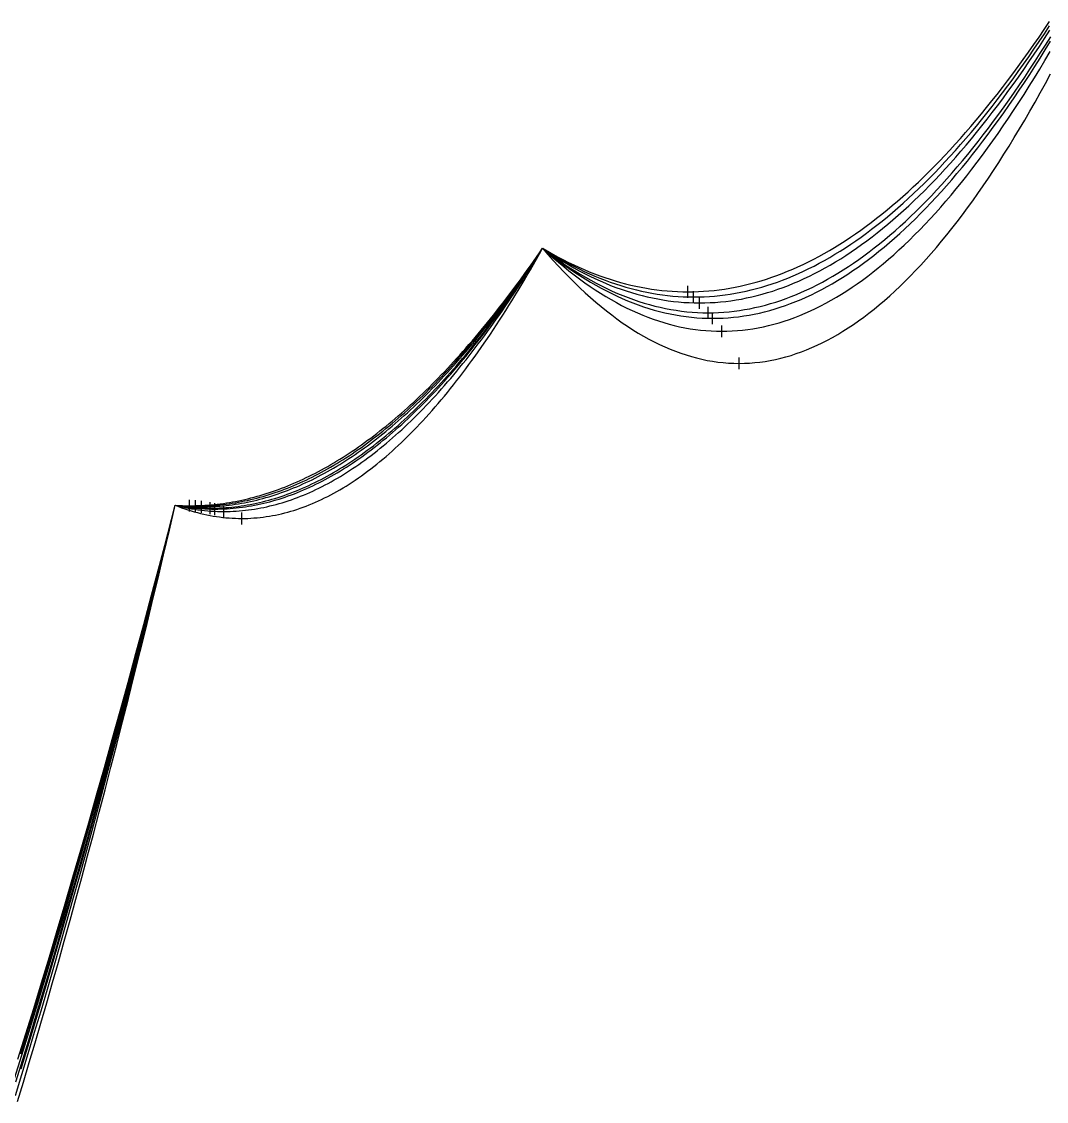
# Model space of a CAD drawing. Header units: metres. Extents: x -87 to 28195, y -4474 to 524.
# Drawn here: x 3435 to 4300, y -1023 to -112 of the extents above; entities that cross this region are included whole.
import ezdxf

# ---------------------------------------------------------------- set-up
doc = ezdxf.new("R2010")
doc.units = ezdxf.units.M
for name, color, linetype in [('CATENARIES_-10_bare', 7, 'Continuous'), ('CATENARIES_-10_ICE', 7, 'Continuous'), ('CATENARIES_-19_bare', 7, 'Continuous'), ('CATENARIES_-19_HEAVY_ICE', 7, 'Continuous'), ('CATENARIES_0', 7, 'Continuous'), ('CATENARIES_0_ICE', 7, 'Continuous'), ('CATENARIES_50_theoretical', 7, 'Continuous')]:
    doc.layers.add(name, color=color, linetype=linetype)

msp = doc.modelspace()

# ---------------------------------------------------------------- linework, layer by layer
at = {"layer": 'CATENARIES_-10_bare'}
for p, q in [((4002.34, -349.21), (4002.34, -339.21)), ((3581.97, -525.64), (3581.97, -515.64))]:
    msp.add_line(p, q, dxfattribs=at)
for points in [[(3874.91, -303.1, 0), (3879.3, -305.89, 0), (3883.7, -308.58, 0), (3888.09, -311.17, 0), (3892.49, -313.66, 0), (3896.88, -316.06, 0), (3901.28, -318.35, 0), (3905.67, -320.55, 0), (3910.06, -322.66, 0), (3914.46, -324.66, 0), (3918.85, -326.57, 0), (3923.25, -328.37, 0), (3927.64, -330.08, 0), (3932.04, -331.7, 0), (3936.43, -333.21, 0), (3940.82, -334.63, 0), (3945.22, -335.95, 0), (3949.61, -337.17, 0), (3954.01, -338.29, 0), (3958.4, -339.32, 0), (3962.8, -340.25, 0), (3967.19, -341.08, 0), (3971.58, -341.81, 0), (3975.98, -342.45, 0), (3980.37, -342.99, 0), (3984.77, -343.43, 0), (3989.16, -343.77, 0), (3993.56, -344.01, 0), (3997.95, -344.16, 0), (4002.34, -344.21, 0), (4006.76, -344.16, 0), (4011.18, -344.01, 0), (4015.6, -343.76, 0), (4020.01, -343.42, 0), (4024.43, -342.97, 0), (4028.85, -342.43, 0), (4033.27, -341.79, 0), (4037.68, -341.05, 0), (4042.1, -340.21, 0), (4046.52, -339.27, 0), (4050.94, -338.23, 0), (4055.35, -337.1, 0), (4059.77, -335.86, 0), (4064.19, -334.53, 0), (4068.61, -333.1, 0), (4073.02, -331.57, 0), (4077.44, -329.94, 0), (4081.86, -328.21, 0), (4086.27, -326.38, 0), (4090.69, -324.45, 0), (4095.11, -322.43, 0), (4099.53, -320.3, 0), (4103.94, -318.08, 0), (4108.36, -315.76, 0), (4112.78, -313.34, 0), (4117.2, -310.82, 0), (4121.61, -308.2, 0), (4126.03, -305.48, 0), (4130.45, -302.67, 0), (4134.87, -299.75, 0), (4139.28, -296.74, 0), (4143.7, -293.62, 0), (4148.12, -290.41, 0), (4152.54, -287.1, 0), (4156.95, -283.69, 0), (4161.37, -280.18, 0), (4165.79, -276.57, 0), (4170.21, -272.86, 0), (4174.62, -269.06, 0), (4179.04, -265.15, 0), (4183.46, -261.15, 0), (4187.87, -257.04, 0), (4192.29, -252.84, 0), (4196.71, -248.54, 0), (4201.13, -244.13, 0), (4205.54, -239.63, 0), (4209.96, -235.03, 0), (4214.38, -230.33, 0), (4218.8, -225.53, 0), (4223.21, -220.64, 0), (4227.63, -215.64, 0), (4232.05, -210.54, 0), (4236.47, -205.34, 0), (4240.88, -200.05, 0), (4245.3, -194.65, 0), (4249.72, -189.16, 0), (4254.14, -183.56, 0), (4258.55, -177.87, 0), (4262.97, -172.08, 0), (4267.39, -166.18, 0), (4271.81, -160.19, 0), (4276.22, -154.1, 0), (4280.64, -147.9, 0), (4285.06, -141.61, 0), (4289.48, -135.22, 0), (4293.89, -128.73, 0), (4298.31, -122.14, 0), (4302.73, -115.45, 0)], [(3564.91, -519.9, 0), (3567.75, -520.13, 0), (3570.6, -520.31, 0), (3573.44, -520.45, 0), (3576.29, -520.55, 0), (3579.13, -520.62, 0), (3581.97, -520.64, 0), (3584.57, -520.62, 0), (3587.16, -520.57, 0), (3589.75, -520.48, 0), (3592.34, -520.36, 0), (3594.94, -520.21, 0), (3597.53, -520.02, 0), (3600.12, -519.8, 0), (3602.71, -519.55, 0), (3605.31, -519.26, 0), (3607.9, -518.94, 0), (3610.49, -518.58, 0), (3613.08, -518.19, 0), (3615.68, -517.76, 0), (3618.27, -517.3, 0), (3620.86, -516.81, 0), (3623.45, -516.28, 0), (3626.04, -515.72, 0), (3628.64, -515.13, 0), (3631.23, -514.5, 0), (3633.82, -513.83, 0), (3636.41, -513.14, 0), (3639.01, -512.41, 0), (3641.6, -511.64, 0), (3644.19, -510.84, 0), (3646.78, -510.01, 0), (3649.38, -509.14, 0), (3651.97, -508.24, 0), (3654.56, -507.3, 0), (3657.15, -506.33, 0), (3659.75, -505.33, 0), (3662.34, -504.29, 0), (3664.93, -503.22, 0), (3667.52, -502.12, 0), (3670.11, -500.98, 0), (3672.71, -499.8, 0), (3675.3, -498.59, 0), (3677.89, -497.35, 0), (3680.48, -496.08, 0), (3683.08, -494.77, 0), (3685.67, -493.42, 0), (3688.26, -492.04, 0), (3690.85, -490.63, 0), (3693.45, -489.19, 0), (3696.04, -487.71, 0), (3698.63, -486.19, 0), (3701.22, -484.64, 0), (3703.82, -483.06, 0), (3706.41, -481.44, 0), (3709, -479.79, 0), (3711.59, -478.11, 0), (3714.18, -476.39, 0), (3716.78, -474.64, 0), (3719.37, -472.85, 0), (3721.96, -471.03, 0), (3724.55, -469.17, 0), (3727.15, -467.28, 0), (3729.74, -465.36, 0), (3732.33, -463.4, 0), (3734.92, -461.41, 0), (3737.52, -459.39, 0), (3740.11, -457.33, 0), (3742.7, -455.23, 0), (3745.29, -453.1, 0), (3747.88, -450.94, 0), (3750.48, -448.75, 0), (3753.07, -446.52, 0), (3755.66, -444.25, 0), (3758.25, -441.95, 0), (3760.85, -439.62, 0), (3763.44, -437.25, 0), (3766.03, -434.85, 0), (3768.62, -432.42, 0), (3771.22, -429.95, 0), (3773.81, -427.44, 0), (3776.4, -424.91, 0), (3778.99, -422.33, 0), (3781.59, -419.73, 0), (3784.18, -417.09, 0), (3786.77, -414.41, 0), (3789.36, -411.7, 0), (3791.95, -408.96, 0), (3794.55, -406.18, 0), (3797.14, -403.37, 0), (3799.73, -400.53, 0), (3802.32, -397.65, 0), (3804.92, -394.73, 0), (3807.51, -391.79, 0), (3810.1, -388.8, 0), (3812.69, -385.79, 0), (3815.29, -382.73, 0), (3817.88, -379.65, 0), (3820.47, -376.53, 0), (3823.06, -373.38, 0), (3825.66, -370.19, 0), (3828.25, -366.97, 0), (3830.84, -363.71, 0), (3833.43, -360.42, 0), (3836.02, -357.09, 0), (3838.62, -353.73, 0), (3841.21, -350.34, 0), (3843.8, -346.91, 0), (3846.39, -343.45, 0), (3848.99, -339.95, 0), (3851.58, -336.42, 0), (3854.17, -332.86, 0), (3856.76, -329.26, 0), (3859.36, -325.62, 0), (3861.95, -321.96, 0), (3864.54, -318.25, 0), (3867.13, -314.52, 0), (3869.73, -310.75, 0), (3872.32, -306.94, 0), (3874.91, -303.1, 0)], [(3434.72, -982.46, 0), (3441.23, -961.45, 0), (3447.74, -940.21, 0), (3454.25, -918.75, 0), (3460.76, -897.07, 0), (3467.27, -875.17, 0), (3473.78, -853.05, 0), (3480.29, -830.7, 0), (3486.8, -808.14, 0), (3493.31, -785.35, 0), (3499.82, -762.34, 0), (3506.33, -739.1, 0), (3512.83, -715.64, 0), (3519.34, -691.96, 0), (3525.85, -668.05, 0), (3532.36, -643.92, 0), (3538.87, -619.57, 0), (3545.38, -594.99, 0), (3551.89, -570.18, 0), (3558.4, -545.15, 0), (3564.91, -519.9, 0)]]:
    msp.add_polyline3d(points, dxfattribs=at)
at = {"layer": 'CATENARIES_-10_ICE'}
for p, q in [((4014.68, -362.5), (4014.68, -352.5)), ((3594.53, -527.34), (3594.53, -517.34))]:
    msp.add_line(p, q, dxfattribs=at)
for points in [[(3874.91, -303.1, 0), (3879.42, -306.55, 0), (3883.93, -309.9, 0), (3888.44, -313.12, 0), (3892.95, -316.24, 0), (3897.45, -319.24, 0), (3901.96, -322.13, 0), (3906.47, -324.9, 0), (3910.98, -327.56, 0), (3915.49, -330.11, 0), (3920, -332.54, 0), (3924.51, -334.86, 0), (3929.02, -337.07, 0), (3933.52, -339.17, 0), (3938.03, -341.15, 0), (3942.54, -343.01, 0), (3947.05, -344.77, 0), (3951.56, -346.41, 0), (3956.07, -347.94, 0), (3960.58, -349.35, 0), (3965.09, -350.65, 0), (3969.6, -351.84, 0), (3974.1, -352.92, 0), (3978.61, -353.88, 0), (3983.12, -354.73, 0), (3987.63, -355.46, 0), (3992.14, -356.09, 0), (3996.65, -356.59, 0), (4001.16, -356.99, 0), (4005.67, -357.27, 0), (4010.17, -357.44, 0), (4014.68, -357.5, 0), (4019.06, -357.45, 0), (4023.44, -357.29, 0), (4027.82, -357.02, 0), (4032.19, -356.65, 0), (4036.57, -356.17, 0), (4040.95, -355.58, 0), (4045.33, -354.89, 0), (4049.7, -354.09, 0), (4054.08, -353.18, 0), (4058.46, -352.17, 0), (4062.84, -351.05, 0), (4067.21, -349.82, 0), (4071.59, -348.49, 0), (4075.97, -347.05, 0), (4080.35, -345.5, 0), (4084.72, -343.84, 0), (4089.1, -342.08, 0), (4093.48, -340.22, 0), (4097.86, -338.24, 0), (4102.23, -336.16, 0), (4106.61, -333.97, 0), (4110.99, -331.68, 0), (4115.37, -329.28, 0), (4119.75, -326.77, 0), (4124.12, -324.16, 0), (4128.5, -321.43, 0), (4132.88, -318.61, 0), (4137.26, -315.67, 0), (4141.63, -312.63, 0), (4146.01, -309.48, 0), (4150.39, -306.22, 0), (4154.77, -302.86, 0), (4159.14, -299.39, 0), (4163.52, -295.81, 0), (4167.9, -292.13, 0), (4172.28, -288.34, 0), (4176.65, -284.44, 0), (4181.03, -280.43, 0), (4185.41, -276.32, 0), (4189.79, -272.1, 0), (4194.16, -267.77, 0), (4198.54, -263.34, 0), (4202.92, -258.8, 0), (4207.3, -254.15, 0), (4211.67, -249.39, 0), (4216.05, -244.53, 0), (4220.43, -239.56, 0), (4224.81, -234.48, 0), (4229.18, -229.29, 0), (4233.56, -224, 0), (4237.94, -218.6, 0), (4242.32, -213.09, 0), (4246.69, -207.48, 0), (4251.07, -201.75, 0), (4255.45, -195.92, 0), (4259.83, -189.99, 0), (4264.21, -183.94, 0), (4268.58, -177.79, 0), (4272.96, -171.53, 0), (4277.34, -165.16, 0), (4281.72, -158.68, 0), (4286.09, -152.1, 0), (4290.47, -145.4, 0), (4294.85, -138.6, 0), (4299.23, -131.69, 0), (4303.6, -124.68, 0)], [(3564.91, -519.9, 0), (3567.6, -520.32, 0), (3570.29, -520.71, 0), (3572.99, -521.05, 0), (3575.68, -521.35, 0), (3578.37, -521.61, 0), (3581.06, -521.84, 0), (3583.76, -522.02, 0), (3586.45, -522.16, 0), (3589.14, -522.26, 0), (3591.83, -522.32, 0), (3594.53, -522.34, 0), (3597.12, -522.32, 0), (3599.72, -522.27, 0), (3602.31, -522.17, 0), (3604.91, -522.04, 0), (3607.51, -521.87, 0), (3610.1, -521.67, 0), (3612.7, -521.42, 0), (3615.29, -521.14, 0), (3617.89, -520.82, 0), (3620.49, -520.47, 0), (3623.08, -520.07, 0), (3625.68, -519.64, 0), (3628.28, -519.17, 0), (3630.87, -518.66, 0), (3633.47, -518.12, 0), (3636.06, -517.54, 0), (3638.66, -516.92, 0), (3641.26, -516.26, 0), (3643.85, -515.57, 0), (3646.45, -514.84, 0), (3649.04, -514.07, 0), (3651.64, -513.26, 0), (3654.24, -512.42, 0), (3656.83, -511.54, 0), (3659.43, -510.62, 0), (3662.03, -509.66, 0), (3664.62, -508.66, 0), (3667.22, -507.63, 0), (3669.81, -506.56, 0), (3672.41, -505.46, 0), (3675.01, -504.31, 0), (3677.6, -503.13, 0), (3680.2, -501.91, 0), (3682.79, -500.65, 0), (3685.39, -499.36, 0), (3687.99, -498.02, 0), (3690.58, -496.65, 0), (3693.18, -495.25, 0), (3695.78, -493.8, 0), (3698.37, -492.32, 0), (3700.97, -490.8, 0), (3703.56, -489.24, 0), (3706.16, -487.65, 0), (3708.76, -486.01, 0), (3711.35, -484.34, 0), (3713.95, -482.63, 0), (3716.54, -480.89, 0), (3719.14, -479.1, 0), (3721.74, -477.28, 0), (3724.33, -475.42, 0), (3726.93, -473.53, 0), (3729.53, -471.59, 0), (3732.12, -469.62, 0), (3734.72, -467.61, 0), (3737.31, -465.57, 0), (3739.91, -463.48, 0), (3742.51, -461.36, 0), (3745.1, -459.2, 0), (3747.7, -457, 0), (3750.29, -454.77, 0), (3752.89, -452.5, 0), (3755.49, -450.19, 0), (3758.08, -447.84, 0), (3760.68, -445.45, 0), (3763.28, -443.03, 0), (3765.87, -440.57, 0), (3768.47, -438.07, 0), (3771.06, -435.53, 0), (3773.66, -432.96, 0), (3776.26, -430.35, 0), (3778.85, -427.7, 0), (3781.45, -425.01, 0), (3784.04, -422.29, 0), (3786.64, -419.52, 0), (3789.24, -416.72, 0), (3791.83, -413.88, 0), (3794.43, -411.01, 0), (3797.03, -408.09, 0), (3799.62, -405.14, 0), (3802.22, -402.15, 0), (3804.81, -399.13, 0), (3807.41, -396.06, 0), (3810.01, -392.96, 0), (3812.6, -389.82, 0), (3815.2, -386.64, 0), (3817.79, -383.43, 0), (3820.39, -380.17, 0), (3822.99, -376.88, 0), (3825.58, -373.55, 0), (3828.18, -370.18, 0), (3830.78, -366.78, 0), (3833.37, -363.34, 0), (3835.97, -359.86, 0), (3838.56, -356.34, 0), (3841.16, -352.78, 0), (3843.76, -349.19, 0), (3846.35, -345.56, 0), (3848.95, -341.89, 0), (3851.54, -338.18, 0), (3854.14, -334.43, 0), (3856.74, -330.65, 0), (3859.33, -326.83, 0), (3861.93, -322.97, 0), (3864.53, -319.07, 0), (3867.12, -315.13, 0), (3869.72, -311.16, 0), (3872.31, -307.15, 0), (3874.91, -303.1, 0)], [(3430.42, -1006.17, 0), (3436.27, -987.27, 0), (3442.11, -968.17, 0), (3447.96, -948.86, 0), (3453.81, -929.36, 0), (3459.66, -909.65, 0), (3465.5, -889.74, 0), (3471.35, -869.62, 0), (3477.2, -849.3, 0), (3483.05, -828.77, 0), (3488.89, -808.05, 0), (3494.74, -787.11, 0), (3500.59, -765.98, 0), (3506.44, -744.63, 0), (3512.28, -723.09, 0), (3518.13, -701.34, 0), (3523.98, -679.38, 0), (3529.83, -657.21, 0), (3535.67, -634.85, 0), (3541.52, -612.27, 0), (3547.37, -589.49, 0), (3553.22, -566.5, 0), (3559.06, -543.3, 0), (3564.91, -519.9, 0)]]:
    msp.add_polyline3d(points, dxfattribs=at)
at = {"layer": 'CATENARIES_-19_bare'}
for p, q in [((3997.48, -344.81), (3997.48, -334.81)), ((3577.03, -525.26), (3577.03, -515.26))]:
    msp.add_line(p, q, dxfattribs=at)
for points in [[(3874.91, -303.1, 0), (3879.29, -305.68, 0), (3883.66, -308.16, 0), (3888.04, -310.55, 0), (3892.42, -312.84, 0), (3896.8, -315.04, 0), (3901.17, -317.15, 0), (3905.55, -319.16, 0), (3909.93, -321.08, 0), (3914.31, -322.91, 0), (3918.68, -324.64, 0), (3923.06, -326.28, 0), (3927.44, -327.83, 0), (3931.82, -329.28, 0), (3936.19, -330.64, 0), (3940.57, -331.9, 0), (3944.95, -333.07, 0), (3949.33, -334.15, 0), (3953.7, -335.13, 0), (3958.08, -336.02, 0), (3962.46, -336.82, 0), (3966.84, -337.52, 0), (3971.21, -338.13, 0), (3975.59, -338.64, 0), (3979.97, -339.06, 0), (3984.35, -339.39, 0), (3988.72, -339.63, 0), (3993.1, -339.77, 0), (3997.48, -339.81, 0), (4001.9, -339.76, 0), (4006.32, -339.62, 0), (4010.75, -339.38, 0), (4015.17, -339.05, 0), (4019.59, -338.62, 0), (4024.01, -338.09, 0), (4028.44, -337.47, 0), (4032.86, -336.75, 0), (4037.28, -335.94, 0), (4041.7, -335.03, 0), (4046.13, -334.03, 0), (4050.55, -332.93, 0), (4054.97, -331.74, 0), (4059.39, -330.45, 0), (4063.81, -329.06, 0), (4068.24, -327.58, 0), (4072.66, -326, 0), (4077.08, -324.33, 0), (4081.5, -322.56, 0), (4085.93, -320.7, 0), (4090.35, -318.74, 0), (4094.77, -316.68, 0), (4099.19, -314.53, 0), (4103.62, -312.29, 0), (4108.04, -309.94, 0), (4112.46, -307.51, 0), (4116.88, -304.97, 0), (4121.3, -302.34, 0), (4125.73, -299.62, 0), (4130.15, -296.8, 0), (4134.57, -293.88, 0), (4138.99, -290.87, 0), (4143.42, -287.76, 0), (4147.84, -284.56, 0), (4152.26, -281.26, 0), (4156.68, -277.86, 0), (4161.11, -274.37, 0), (4165.53, -270.78, 0), (4169.95, -267.1, 0), (4174.37, -263.32, 0), (4178.79, -259.45, 0), (4183.22, -255.48, 0), (4187.64, -251.41, 0), (4192.06, -247.25, 0), (4196.48, -242.99, 0), (4200.91, -238.63, 0), (4205.33, -234.18, 0), (4209.75, -229.64, 0), (4214.17, -224.99, 0), (4218.6, -220.26, 0), (4223.02, -215.42, 0), (4227.44, -210.49, 0), (4231.86, -205.46, 0), (4236.28, -200.34, 0), (4240.71, -195.12, 0), (4245.13, -189.8, 0), (4249.55, -184.39, 0), (4253.97, -178.88, 0), (4258.4, -173.28, 0), (4262.82, -167.58, 0), (4267.24, -161.78, 0), (4271.66, -155.89, 0), (4276.09, -149.9, 0), (4280.51, -143.81, 0), (4284.93, -137.63, 0), (4289.35, -131.35, 0), (4293.77, -124.97, 0), (4298.2, -118.5, 0), (4302.62, -111.93, 0)], [(3564.91, -519.9, 0), (3567.94, -520.06, 0), (3570.97, -520.17, 0), (3574, -520.24, 0), (3577.03, -520.26, 0), (3579.62, -520.24, 0), (3582.21, -520.19, 0), (3584.8, -520.11, 0), (3587.39, -520, 0), (3589.98, -519.85, 0), (3592.57, -519.67, 0), (3595.16, -519.46, 0), (3597.75, -519.21, 0), (3600.34, -518.93, 0), (3602.93, -518.62, 0), (3605.52, -518.28, 0), (3608.11, -517.9, 0), (3610.7, -517.49, 0), (3613.29, -517.05, 0), (3615.88, -516.57, 0), (3618.47, -516.06, 0), (3621.06, -515.52, 0), (3623.65, -514.95, 0), (3626.24, -514.34, 0), (3628.83, -513.7, 0), (3631.42, -513.03, 0), (3634.01, -512.32, 0), (3636.6, -511.59, 0), (3639.19, -510.82, 0), (3641.78, -510.01, 0), (3644.37, -509.18, 0), (3646.96, -508.31, 0), (3649.55, -507.41, 0), (3652.14, -506.47, 0), (3654.73, -505.5, 0), (3657.32, -504.5, 0), (3659.92, -503.47, 0), (3662.51, -502.41, 0), (3665.1, -501.31, 0), (3667.69, -500.18, 0), (3670.28, -499.01, 0), (3672.87, -497.81, 0), (3675.46, -496.58, 0), (3678.05, -495.32, 0), (3680.64, -494.03, 0), (3683.23, -492.7, 0), (3685.82, -491.34, 0), (3688.41, -489.94, 0), (3691, -488.52, 0), (3693.59, -487.06, 0), (3696.18, -485.56, 0), (3698.77, -484.04, 0), (3701.36, -482.48, 0), (3703.95, -480.89, 0), (3706.54, -479.27, 0), (3709.13, -477.61, 0), (3711.72, -475.92, 0), (3714.31, -474.2, 0), (3716.9, -472.44, 0), (3719.49, -470.65, 0), (3722.08, -468.83, 0), (3724.67, -466.98, 0), (3727.26, -465.09, 0), (3729.85, -463.17, 0), (3732.44, -461.22, 0), (3735.03, -459.24, 0), (3737.62, -457.22, 0), (3740.21, -455.17, 0), (3742.8, -453.08, 0), (3745.4, -450.97, 0), (3747.99, -448.82, 0), (3750.58, -446.63, 0), (3753.17, -444.42, 0), (3755.76, -442.17, 0), (3758.35, -439.89, 0), (3760.94, -437.57, 0), (3763.53, -435.23, 0), (3766.12, -432.85, 0), (3768.71, -430.43, 0), (3771.3, -427.99, 0), (3773.89, -425.51, 0), (3776.48, -423, 0), (3779.07, -420.45, 0), (3781.66, -417.87, 0), (3784.25, -415.26, 0), (3786.84, -412.62, 0), (3789.43, -409.94, 0), (3792.02, -407.23, 0), (3794.61, -404.49, 0), (3797.2, -401.72, 0), (3799.79, -398.91, 0), (3802.38, -396.07, 0), (3804.97, -393.19, 0), (3807.56, -390.29, 0), (3810.15, -387.35, 0), (3812.74, -384.37, 0), (3815.33, -381.37, 0), (3817.92, -378.33, 0), (3820.51, -375.25, 0), (3823.1, -372.15, 0), (3825.69, -369.01, 0), (3828.28, -365.84, 0), (3830.87, -362.63, 0), (3833.47, -359.4, 0), (3836.06, -356.13, 0), (3838.65, -352.82, 0), (3841.24, -349.49, 0), (3843.83, -346.12, 0), (3846.42, -342.71, 0), (3849.01, -339.28, 0), (3851.6, -335.81, 0), (3854.19, -332.31, 0), (3856.78, -328.77, 0), (3859.37, -325.2, 0), (3861.96, -321.6, 0), (3864.55, -317.97, 0), (3867.14, -314.3, 0), (3869.73, -310.6, 0), (3872.32, -306.87, 0), (3874.91, -303.1, 0)], [(3432.22, -987.08, 0), (3438.85, -965.82, 0), (3445.49, -944.33, 0), (3452.12, -922.62, 0), (3458.76, -900.7, 0), (3465.39, -878.55, 0), (3472.03, -856.19, 0), (3478.66, -833.6, 0), (3485.29, -810.8, 0), (3491.93, -787.78, 0), (3498.56, -764.53, 0), (3505.2, -741.07, 0), (3511.83, -717.38, 0), (3518.47, -693.47, 0), (3525.1, -669.34, 0), (3531.74, -644.99, 0), (3538.37, -620.42, 0), (3545.01, -595.62, 0), (3551.64, -570.6, 0), (3558.28, -545.36, 0), (3564.91, -519.9, 0)]]:
    msp.add_polyline3d(points, dxfattribs=at)
at = {"layer": 'CATENARIES_-19_HEAVY_ICE'}
for p, q in [((4026.03, -378.13), (4026.03, -368.13)), ((3606.06, -530.09), (3606.06, -520.09))]:
    msp.add_line(p, q, dxfattribs=at)
for points in [[(3874.91, -303.1, 0), (3879.35, -307.16, 0), (3883.8, -311.1, 0), (3888.24, -314.92, 0), (3892.69, -318.62, 0), (3897.13, -322.19, 0), (3901.58, -325.65, 0), (3906.02, -328.98, 0), (3910.47, -332.19, 0), (3914.91, -335.28, 0), (3919.36, -338.25, 0), (3923.8, -341.1, 0), (3928.25, -343.82, 0), (3932.69, -346.43, 0), (3937.14, -348.91, 0), (3941.58, -351.27, 0), (3946.02, -353.51, 0), (3950.47, -355.63, 0), (3954.91, -357.63, 0), (3959.36, -359.51, 0), (3963.8, -361.26, 0), (3968.25, -362.9, 0), (3972.69, -364.41, 0), (3977.14, -365.8, 0), (3981.58, -367.07, 0), (3986.03, -368.23, 0), (3990.47, -369.25, 0), (3994.92, -370.16, 0), (3999.36, -370.95, 0), (4003.8, -371.62, 0), (4008.25, -372.16, 0), (4012.69, -372.58, 0), (4017.14, -372.89, 0), (4021.58, -373.07, 0), (4026.03, -373.13, 0), (4030.43, -373.07, 0), (4034.83, -372.89, 0), (4039.22, -372.6, 0), (4043.62, -372.18, 0), (4048.02, -371.65, 0), (4052.42, -370.99, 0), (4056.82, -370.22, 0), (4061.22, -369.33, 0), (4065.62, -368.33, 0), (4070.01, -367.2, 0), (4074.41, -365.95, 0), (4078.81, -364.59, 0), (4083.21, -363.11, 0), (4087.61, -361.51, 0), (4092.01, -359.79, 0), (4096.41, -357.95, 0), (4100.8, -355.99, 0), (4105.2, -353.92, 0), (4109.6, -351.72, 0), (4114, -349.41, 0), (4118.4, -346.98, 0), (4122.8, -344.43, 0), (4127.2, -341.76, 0), (4131.59, -338.97, 0), (4135.99, -336.06, 0), (4140.39, -333.03, 0), (4144.79, -329.89, 0), (4149.19, -326.63, 0), (4153.59, -323.24, 0), (4157.99, -319.74, 0), (4162.39, -316.12, 0), (4166.78, -312.38, 0), (4171.18, -308.52, 0), (4175.58, -304.54, 0), (4179.98, -300.45, 0), (4184.38, -296.23, 0), (4188.78, -291.9, 0), (4193.18, -287.44, 0), (4197.57, -282.87, 0), (4201.97, -278.18, 0), (4206.37, -273.37, 0), (4210.77, -268.43, 0), (4215.17, -263.38, 0), (4219.57, -258.21, 0), (4223.97, -252.92, 0), (4228.36, -247.52, 0), (4232.76, -241.99, 0), (4237.16, -236.34, 0), (4241.56, -230.57, 0), (4245.96, -224.69, 0), (4250.36, -218.68, 0), (4254.76, -212.55, 0), (4259.15, -206.31, 0), (4263.55, -199.94, 0), (4267.95, -193.46, 0), (4272.35, -186.85, 0), (4276.75, -180.12, 0), (4281.15, -173.28, 0), (4285.55, -166.31, 0), (4289.94, -159.23, 0), (4294.34, -152.02, 0), (4298.74, -144.7, 0), (4303.14, -137.25, 0)], [(3564.91, -519.9, 0), (3567.65, -520.57, 0), (3570.4, -521.19, 0), (3573.14, -521.77, 0), (3575.88, -522.3, 0), (3578.63, -522.78, 0), (3581.37, -523.22, 0), (3584.11, -523.61, 0), (3586.86, -523.96, 0), (3589.6, -524.26, 0), (3592.34, -524.51, 0), (3595.09, -524.72, 0), (3597.83, -524.88, 0), (3600.57, -525, 0), (3603.32, -525.07, 0), (3606.06, -525.09, 0), (3608.65, -525.07, 0), (3611.23, -525.01, 0), (3613.82, -524.9, 0), (3616.4, -524.76, 0), (3618.99, -524.58, 0), (3621.57, -524.35, 0), (3624.16, -524.09, 0), (3626.74, -523.78, 0), (3629.33, -523.43, 0), (3631.91, -523.04, 0), (3634.5, -522.61, 0), (3637.08, -522.14, 0), (3639.67, -521.63, 0), (3642.25, -521.08, 0), (3644.84, -520.48, 0), (3647.42, -519.85, 0), (3650.01, -519.17, 0), (3652.59, -518.45, 0), (3655.18, -517.7, 0), (3657.76, -516.9, 0), (3660.35, -516.06, 0), (3662.93, -515.18, 0), (3665.52, -514.26, 0), (3668.1, -513.29, 0), (3670.69, -512.29, 0), (3673.27, -511.24, 0), (3675.86, -510.16, 0), (3678.44, -509.03, 0), (3681.03, -507.86, 0), (3683.61, -506.66, 0), (3686.2, -505.41, 0), (3688.78, -504.12, 0), (3691.37, -502.78, 0), (3693.95, -501.41, 0), (3696.54, -500, 0), (3699.12, -498.54, 0), (3701.71, -497.05, 0), (3704.29, -495.51, 0), (3706.88, -493.93, 0), (3709.46, -492.31, 0), (3712.05, -490.65, 0), (3714.63, -488.95, 0), (3717.22, -487.21, 0), (3719.8, -485.43, 0), (3722.39, -483.6, 0), (3724.97, -481.74, 0), (3727.56, -479.83, 0), (3730.14, -477.89, 0), (3732.73, -475.9, 0), (3735.32, -473.87, 0), (3737.9, -471.8, 0), (3740.49, -469.69, 0), (3743.07, -467.53, 0), (3745.66, -465.34, 0), (3748.24, -463.1, 0), (3750.83, -460.83, 0), (3753.41, -458.51, 0), (3756, -456.15, 0), (3758.58, -453.75, 0), (3761.17, -451.31, 0), (3763.75, -448.83, 0), (3766.34, -446.31, 0), (3768.92, -443.75, 0), (3771.51, -441.14, 0), (3774.09, -438.49, 0), (3776.68, -435.81, 0), (3779.26, -433.08, 0), (3781.85, -430.31, 0), (3784.43, -427.5, 0), (3787.02, -424.65, 0), (3789.6, -421.75, 0), (3792.19, -418.82, 0), (3794.77, -415.84, 0), (3797.36, -412.82, 0), (3799.94, -409.77, 0), (3802.53, -406.67, 0), (3805.11, -403.53, 0), (3807.7, -400.34, 0), (3810.28, -397.12, 0), (3812.87, -393.86, 0), (3815.45, -390.55, 0), (3818.04, -387.2, 0), (3820.62, -383.81, 0), (3823.21, -380.38, 0), (3825.79, -376.91, 0), (3828.38, -373.4, 0), (3830.96, -369.85, 0), (3833.55, -366.25, 0), (3836.13, -362.62, 0), (3838.72, -358.94, 0), (3841.3, -355.22, 0), (3843.89, -351.46, 0), (3846.47, -347.66, 0), (3849.06, -343.81, 0), (3851.64, -339.93, 0), (3854.23, -336, 0), (3856.81, -332.03, 0), (3859.4, -328.03, 0), (3861.98, -323.97, 0), (3864.57, -319.88, 0), (3867.15, -315.75, 0), (3869.74, -311.57, 0), (3872.32, -307.36, 0), (3874.91, -303.1, 0)], [(3430.14, -1017.69, 0), (3435.53, -1000.12, 0), (3440.93, -982.37, 0), (3446.32, -964.41, 0), (3451.71, -946.27, 0), (3457.1, -927.93, 0), (3462.49, -909.39, 0), (3467.88, -890.66, 0), (3473.27, -871.74, 0), (3478.66, -852.62, 0), (3484.05, -833.3, 0), (3489.44, -813.79, 0), (3494.83, -794.08, 0), (3500.22, -774.17, 0), (3505.61, -754.07, 0), (3511, -733.77, 0), (3516.39, -713.27, 0), (3521.78, -692.58, 0), (3527.18, -671.69, 0), (3532.57, -650.6, 0), (3537.96, -629.31, 0), (3543.35, -607.83, 0), (3548.74, -586.15, 0), (3554.13, -564.26, 0), (3559.52, -542.18, 0), (3564.91, -519.9, 0)]]:
    msp.add_polyline3d(points, dxfattribs=at)
at = {"layer": 'CATENARIES_0'}
for p, q in [((4007.33, -354.18), (4007.33, -344.18)), ((3587.05, -526.19), (3587.05, -516.19))]:
    msp.add_line(p, q, dxfattribs=at)
for points in [[(3874.91, -303.1, 0), (3879.32, -306.12, 0), (3883.74, -309.04, 0), (3888.15, -311.86, 0), (3892.57, -314.57, 0), (3896.98, -317.18, 0), (3901.39, -319.69, 0), (3905.81, -322.1, 0), (3910.22, -324.4, 0), (3914.64, -326.6, 0), (3919.05, -328.7, 0), (3923.46, -330.7, 0), (3927.88, -332.59, 0), (3932.29, -334.39, 0), (3936.71, -336.08, 0), (3941.12, -337.66, 0), (3945.53, -339.15, 0), (3949.95, -340.53, 0), (3954.36, -341.81, 0), (3958.78, -342.99, 0), (3963.19, -344.06, 0), (3967.6, -345.03, 0), (3972.02, -345.9, 0), (3976.43, -346.67, 0), (3980.85, -347.34, 0), (3985.26, -347.9, 0), (3989.67, -348.36, 0), (3994.09, -348.72, 0), (3998.5, -348.97, 0), (4002.92, -349.13, 0), (4007.33, -349.18, 0), (4011.74, -349.13, 0), (4016.15, -348.97, 0), (4020.56, -348.72, 0), (4024.97, -348.36, 0), (4029.38, -347.9, 0), (4033.8, -347.34, 0), (4038.21, -346.67, 0), (4042.62, -345.91, 0), (4047.03, -345.04, 0), (4051.44, -344.07, 0), (4055.85, -342.99, 0), (4060.26, -341.82, 0), (4064.67, -340.54, 0), (4069.08, -339.16, 0), (4073.49, -337.68, 0), (4077.91, -336.09, 0), (4082.32, -334.41, 0), (4086.73, -332.62, 0), (4091.14, -330.73, 0), (4095.55, -328.73, 0), (4099.96, -326.64, 0), (4104.37, -324.44, 0), (4108.78, -322.14, 0), (4113.19, -319.73, 0), (4117.6, -317.23, 0), (4122.02, -314.62, 0), (4126.43, -311.91, 0), (4130.84, -309.09, 0), (4135.25, -306.18, 0), (4139.66, -303.16, 0), (4144.07, -300.04, 0), (4148.48, -296.82, 0), (4152.89, -293.49, 0), (4157.3, -290.07, 0), (4161.71, -286.54, 0), (4166.13, -282.9, 0), (4170.54, -279.17, 0), (4174.95, -275.33, 0), (4179.36, -271.39, 0), (4183.77, -267.34, 0), (4188.18, -263.2, 0), (4192.59, -258.95, 0), (4197, -254.6, 0), (4201.41, -250.14, 0), (4205.83, -245.59, 0), (4210.24, -240.93, 0), (4214.65, -236.17, 0), (4219.06, -231.3, 0), (4223.47, -226.33, 0), (4227.88, -221.26, 0), (4232.29, -216.09, 0), (4236.7, -210.81, 0), (4241.11, -205.43, 0), (4245.52, -199.95, 0), (4249.94, -194.36, 0), (4254.35, -188.67, 0), (4258.76, -182.88, 0), (4263.17, -176.99, 0), (4267.58, -170.99, 0), (4271.99, -164.89, 0), (4276.4, -158.68, 0), (4280.81, -152.37, 0), (4285.22, -145.96, 0), (4289.63, -139.45, 0), (4294.05, -132.83, 0), (4298.46, -126.11, 0), (4302.87, -119.29, 0)], [(3564.91, -519.9, 0), (3567.68, -520.2, 0), (3570.44, -520.46, 0), (3573.21, -520.68, 0), (3575.98, -520.87, 0), (3578.74, -521.01, 0), (3581.51, -521.11, 0), (3584.28, -521.17, 0), (3587.05, -521.19, 0), (3589.64, -521.17, 0), (3592.23, -521.12, 0), (3594.83, -521.03, 0), (3597.42, -520.9, 0), (3600.01, -520.75, 0), (3602.61, -520.55, 0), (3605.2, -520.32, 0), (3607.79, -520.06, 0), (3610.39, -519.76, 0), (3612.98, -519.42, 0), (3615.57, -519.05, 0), (3618.17, -518.64, 0), (3620.76, -518.2, 0), (3623.35, -517.72, 0), (3625.95, -517.21, 0), (3628.54, -516.66, 0), (3631.13, -516.08, 0), (3633.73, -515.46, 0), (3636.32, -514.81, 0), (3638.91, -514.12, 0), (3641.51, -513.4, 0), (3644.1, -512.64, 0), (3646.69, -511.84, 0), (3649.29, -511.01, 0), (3651.88, -510.14, 0), (3654.47, -509.24, 0), (3657.07, -508.31, 0), (3659.66, -507.33, 0), (3662.25, -506.33, 0), (3664.85, -505.28, 0), (3667.44, -504.21, 0), (3670.03, -503.09, 0), (3672.63, -501.94, 0), (3675.22, -500.76, 0), (3677.81, -499.54, 0), (3680.41, -498.29, 0), (3683, -497, 0), (3685.59, -495.67, 0), (3688.19, -494.31, 0), (3690.78, -492.91, 0), (3693.37, -491.48, 0), (3695.97, -490.01, 0), (3698.56, -488.51, 0), (3701.15, -486.97, 0), (3703.75, -485.4, 0), (3706.34, -483.79, 0), (3708.93, -482.15, 0), (3711.53, -480.47, 0), (3714.12, -478.75, 0), (3716.71, -477, 0), (3719.31, -475.22, 0), (3721.9, -473.4, 0), (3724.49, -471.54, 0), (3727.09, -469.65, 0), (3729.68, -467.72, 0), (3732.27, -465.76, 0), (3734.87, -463.76, 0), (3737.46, -461.73, 0), (3740.05, -459.66, 0), (3742.65, -457.55, 0), (3745.24, -455.41, 0), (3747.83, -453.24, 0), (3750.43, -451.02, 0), (3753.02, -448.78, 0), (3755.61, -446.5, 0), (3758.21, -444.18, 0), (3760.8, -441.83, 0), (3763.4, -439.44, 0), (3765.99, -437.01, 0), (3768.58, -434.55, 0), (3771.18, -432.06, 0), (3773.77, -429.53, 0), (3776.36, -426.96, 0), (3778.96, -424.36, 0), (3781.55, -421.73, 0), (3784.14, -419.05, 0), (3786.74, -416.34, 0), (3789.33, -413.6, 0), (3791.92, -410.82, 0), (3794.52, -408.01, 0), (3797.11, -405.16, 0), (3799.7, -402.27, 0), (3802.3, -399.35, 0), (3804.89, -396.39, 0), (3807.48, -393.4, 0), (3810.08, -390.37, 0), (3812.67, -387.31, 0), (3815.26, -384.21, 0), (3817.86, -381.08, 0), (3820.45, -377.91, 0), (3823.04, -374.7, 0), (3825.64, -371.46, 0), (3828.23, -368.18, 0), (3830.82, -364.87, 0), (3833.42, -361.52, 0), (3836.01, -358.14, 0), (3838.6, -354.72, 0), (3841.2, -351.26, 0), (3843.79, -347.77, 0), (3846.38, -344.25, 0), (3848.98, -340.68, 0), (3851.57, -337.09, 0), (3854.16, -333.45, 0), (3856.76, -329.78, 0), (3859.35, -326.08, 0), (3861.94, -322.34, 0), (3864.54, -318.56, 0), (3867.13, -314.75, 0), (3869.72, -310.9, 0), (3872.32, -307.02, 0), (3874.91, -303.1, 0)], [(3429.37, -1003.38, 0), (3435.53, -983.6, 0), (3441.7, -963.62, 0), (3447.86, -943.42, 0), (3454.02, -923.02, 0), (3460.18, -902.41, 0), (3466.34, -881.59, 0), (3472.5, -860.57, 0), (3478.66, -839.33, 0), (3484.82, -817.88, 0), (3490.98, -796.22, 0), (3497.14, -774.36, 0), (3503.3, -752.28, 0), (3509.46, -729.99, 0), (3515.62, -707.5, 0), (3521.78, -684.79, 0), (3527.95, -661.87, 0), (3534.11, -638.74, 0), (3540.27, -615.39, 0), (3546.43, -591.84, 0), (3552.59, -568.07, 0), (3558.75, -544.09, 0), (3564.91, -519.9, 0)]]:
    msp.add_polyline3d(points, dxfattribs=at)
at = {"layer": 'CATENARIES_0_ICE'}
for p, q in [((4018.39, -367.2), (4018.39, -357.2)), ((3598.3, -528.1), (3598.3, -518.1))]:
    msp.add_line(p, q, dxfattribs=at)
for points in [[(3874.91, -303.1, 0), (3879.39, -306.74, 0), (3883.88, -310.26, 0), (3888.36, -313.67, 0), (3892.84, -316.96, 0), (3897.33, -320.13, 0), (3901.81, -323.19, 0), (3906.3, -326.14, 0), (3910.78, -328.96, 0), (3915.26, -331.68, 0), (3919.75, -334.27, 0), (3924.23, -336.76, 0), (3928.71, -339.12, 0), (3933.2, -341.37, 0), (3937.68, -343.51, 0), (3942.17, -345.53, 0), (3946.65, -347.43, 0), (3951.13, -349.22, 0), (3955.62, -350.89, 0), (3960.1, -352.45, 0), (3964.58, -353.89, 0), (3969.07, -355.22, 0), (3973.55, -356.43, 0), (3978.04, -357.53, 0), (3982.52, -358.51, 0), (3987, -359.37, 0), (3991.49, -360.12, 0), (3995.97, -360.76, 0), (4000.45, -361.28, 0), (4004.94, -361.68, 0), (4009.42, -361.97, 0), (4013.91, -362.14, 0), (4018.39, -362.2, 0), (4022.78, -362.14, 0), (4027.16, -361.98, 0), (4031.55, -361.7, 0), (4035.93, -361.32, 0), (4040.32, -360.82, 0), (4044.7, -360.21, 0), (4049.09, -359.5, 0), (4053.47, -358.67, 0), (4057.86, -357.73, 0), (4062.24, -356.68, 0), (4066.63, -355.52, 0), (4071.01, -354.25, 0), (4075.4, -352.87, 0), (4079.78, -351.38, 0), (4084.17, -349.78, 0), (4088.55, -348.07, 0), (4092.94, -346.25, 0), (4097.33, -344.32, 0), (4101.71, -342.28, 0), (4106.1, -340.12, 0), (4110.48, -337.86, 0), (4114.87, -335.49, 0), (4119.25, -333, 0), (4123.64, -330.41, 0), (4128.02, -327.7, 0), (4132.41, -324.89, 0), (4136.79, -321.96, 0), (4141.18, -318.92, 0), (4145.56, -315.78, 0), (4149.95, -312.52, 0), (4154.33, -309.15, 0), (4158.72, -305.67, 0), (4163.1, -302.08, 0), (4167.49, -298.38, 0), (4171.88, -294.56, 0), (4176.26, -290.64, 0), (4180.65, -286.61, 0), (4185.03, -282.46, 0), (4189.42, -278.21, 0), (4193.8, -273.84, 0), (4198.19, -269.37, 0), (4202.57, -264.78, 0), (4206.96, -260.08, 0), (4211.34, -255.27, 0), (4215.73, -250.35, 0), (4220.11, -245.32, 0), (4224.5, -240.17, 0), (4228.88, -234.92, 0), (4233.27, -229.55, 0), (4237.65, -224.08, 0), (4242.04, -218.49, 0), (4246.42, -212.79, 0), (4250.81, -206.98, 0), (4255.2, -201.06, 0), (4259.58, -195.02, 0), (4263.97, -188.88, 0), (4268.35, -182.62, 0), (4272.74, -176.26, 0), (4277.12, -169.78, 0), (4281.51, -163.19, 0), (4285.89, -156.49, 0), (4290.28, -149.67, 0), (4294.66, -142.75, 0), (4299.05, -135.71, 0), (4303.43, -128.56, 0)], [(3564.91, -519.9, 0), (3567.69, -520.41, 0), (3570.47, -520.88, 0), (3573.26, -521.3, 0), (3576.04, -521.68, 0), (3578.82, -522.01, 0), (3581.6, -522.3, 0), (3584.38, -522.54, 0), (3587.17, -522.74, 0), (3589.95, -522.9, 0), (3592.73, -523.01, 0), (3595.51, -523.08, 0), (3598.3, -523.1, 0), (3600.88, -523.08, 0), (3603.47, -523.02, 0), (3606.05, -522.93, 0), (3608.64, -522.79, 0), (3611.22, -522.62, 0), (3613.81, -522.41, 0), (3616.39, -522.16, 0), (3618.98, -521.87, 0), (3621.56, -521.54, 0), (3624.15, -521.18, 0), (3626.73, -520.78, 0), (3629.32, -520.34, 0), (3631.9, -519.86, 0), (3634.49, -519.34, 0), (3637.07, -518.78, 0), (3639.66, -518.19, 0), (3642.24, -517.56, 0), (3644.83, -516.88, 0), (3647.41, -516.18, 0), (3650, -515.43, 0), (3652.58, -514.64, 0), (3655.17, -513.82, 0), (3657.75, -512.95, 0), (3660.34, -512.05, 0), (3662.92, -511.11, 0), (3665.51, -510.13, 0), (3668.1, -509.12, 0), (3670.68, -508.06, 0), (3673.27, -506.97, 0), (3675.85, -505.84, 0), (3678.44, -504.67, 0), (3681.02, -503.46, 0), (3683.61, -502.21, 0), (3686.19, -500.93, 0), (3688.78, -499.6, 0), (3691.36, -498.24, 0), (3693.95, -496.84, 0), (3696.53, -495.4, 0), (3699.12, -493.92, 0), (3701.7, -492.41, 0), (3704.29, -490.85, 0), (3706.87, -489.26, 0), (3709.46, -487.63, 0), (3712.04, -485.96, 0), (3714.63, -484.25, 0), (3717.21, -482.51, 0), (3719.8, -480.72, 0), (3722.38, -478.9, 0), (3724.97, -477.04, 0), (3727.55, -475.14, 0), (3730.14, -473.2, 0), (3732.72, -471.22, 0), (3735.31, -469.21, 0), (3737.9, -467.15, 0), (3740.48, -465.06, 0), (3743.07, -462.93, 0), (3745.65, -460.76, 0), (3748.24, -458.55, 0), (3750.82, -456.31, 0), (3753.41, -454.02, 0), (3755.99, -451.7, 0), (3758.58, -449.34, 0), (3761.16, -446.94, 0), (3763.75, -444.5, 0), (3766.33, -442.02, 0), (3768.92, -439.5, 0), (3771.5, -436.95, 0), (3774.09, -434.36, 0), (3776.67, -431.73, 0), (3779.26, -429.06, 0), (3781.84, -426.35, 0), (3784.43, -423.6, 0), (3787.01, -420.81, 0), (3789.6, -417.99, 0), (3792.18, -415.13, 0), (3794.77, -412.22, 0), (3797.35, -409.28, 0), (3799.94, -406.31, 0), (3802.52, -403.29, 0), (3805.11, -400.23, 0), (3807.7, -397.14, 0), (3810.28, -394, 0), (3812.87, -390.83, 0), (3815.45, -387.62, 0), (3818.04, -384.37, 0), (3820.62, -381.09, 0), (3823.21, -377.76, 0), (3825.79, -374.39, 0), (3828.38, -370.99, 0), (3830.96, -367.55, 0), (3833.55, -364.07, 0), (3836.13, -360.55, 0), (3838.72, -356.99, 0), (3841.3, -353.39, 0), (3843.89, -349.76, 0), (3846.47, -346.08, 0), (3849.06, -342.37, 0), (3851.64, -338.61, 0), (3854.23, -334.82, 0), (3856.81, -330.99, 0), (3859.4, -327.13, 0), (3861.98, -323.22, 0), (3864.57, -319.27, 0), (3867.15, -315.29, 0), (3869.74, -311.26, 0), (3872.32, -307.2, 0), (3874.91, -303.1, 0)], [(3434.83, -995.27, 0), (3440.48, -976.79, 0), (3446.14, -958.11, 0), (3451.8, -939.23, 0), (3457.45, -920.16, 0), (3463.11, -900.89, 0), (3468.76, -881.42, 0), (3474.42, -861.75, 0), (3480.07, -841.88, 0), (3485.73, -821.81, 0), (3491.39, -801.55, 0), (3497.04, -781.08, 0), (3502.7, -760.42, 0), (3508.35, -739.56, 0), (3514.01, -718.49, 0), (3519.66, -697.23, 0), (3525.32, -675.77, 0), (3530.98, -654.11, 0), (3536.63, -632.24, 0), (3542.29, -610.18, 0), (3547.94, -587.91, 0), (3553.6, -565.44, 0), (3559.25, -542.77, 0), (3564.91, -519.9, 0)]]:
    msp.add_polyline3d(points, dxfattribs=at)
at = {"layer": 'CATENARIES_50_theoretical'}
for p, q in [((4040.75, -405.19), (4040.75, -395.19)), ((3621.02, -536), (3621.02, -526))]:
    msp.add_line(p, q, dxfattribs=at)
for points in [[(3874.91, -303.1, 0), (3879.39, -308.28, 0), (3883.87, -313.32, 0), (3888.36, -318.22, 0), (3892.84, -322.98, 0), (3897.32, -327.59, 0), (3901.8, -332.06, 0), (3906.29, -336.39, 0), (3910.77, -340.57, 0), (3915.25, -344.62, 0), (3919.73, -348.52, 0), (3924.21, -352.28, 0), (3928.7, -355.89, 0), (3933.18, -359.37, 0), (3937.66, -362.7, 0), (3942.14, -365.89, 0), (3946.62, -368.94, 0), (3951.11, -371.84, 0), (3955.59, -374.61, 0), (3960.07, -377.23, 0), (3964.55, -379.71, 0), (3969.04, -382.05, 0), (3973.52, -384.25, 0), (3978, -386.3, 0), (3982.48, -388.22, 0), (3986.96, -389.99, 0), (3991.45, -391.62, 0), (3995.93, -393.11, 0), (4000.41, -394.45, 0), (4004.89, -395.66, 0), (4009.38, -396.72, 0), (4013.86, -397.64, 0), (4018.34, -398.42, 0), (4022.82, -399.06, 0), (4027.3, -399.55, 0), (4031.79, -399.91, 0), (4036.27, -400.12, 0), (4040.75, -400.19, 0), (4045.13, -400.12, 0), (4049.51, -399.92, 0), (4053.89, -399.58, 0), (4058.27, -399.11, 0), (4062.65, -398.5, 0), (4067.03, -397.75, 0), (4071.41, -396.87, 0), (4075.79, -395.86, 0), (4080.17, -394.71, 0), (4084.55, -393.42, 0), (4088.93, -392, 0), (4093.31, -390.45, 0), (4097.69, -388.76, 0), (4102.07, -386.93, 0), (4106.45, -384.97, 0), (4110.83, -382.87, 0), (4115.21, -380.64, 0), (4119.59, -378.27, 0), (4123.97, -375.76, 0), (4128.35, -373.12, 0), (4132.73, -370.35, 0), (4137.11, -367.44, 0), (4141.49, -364.39, 0), (4145.87, -361.21, 0), (4150.25, -357.89, 0), (4154.63, -354.44, 0), (4159.01, -350.85, 0), (4163.39, -347.12, 0), (4167.77, -343.26, 0), (4172.15, -339.26, 0), (4176.53, -335.13, 0), (4180.91, -330.86, 0), (4185.29, -326.46, 0), (4189.67, -321.92, 0), (4194.05, -317.24, 0), (4198.43, -312.43, 0), (4202.81, -307.48, 0), (4207.19, -302.4, 0), (4211.57, -297.18, 0), (4215.95, -291.82, 0), (4220.33, -286.32, 0), (4224.71, -280.69, 0), (4229.09, -274.93, 0), (4233.47, -269.02, 0), (4237.85, -262.99, 0), (4242.23, -256.81, 0), (4246.61, -250.5, 0), (4250.99, -244.05, 0), (4255.37, -237.46, 0), (4259.75, -230.74, 0), (4264.13, -223.88, 0), (4268.51, -216.88, 0), (4272.89, -209.75, 0), (4277.27, -202.48, 0), (4281.65, -195.07, 0), (4286.03, -187.52, 0), (4290.41, -179.84, 0), (4294.79, -172.02, 0), (4299.17, -164.06, 0), (4303.55, -155.97, 0)], [(3564.91, -519.9, 0), (3567.58, -520.93, 0), (3570.25, -521.91, 0), (3572.93, -522.85, 0), (3575.6, -523.73, 0), (3578.27, -524.56, 0), (3580.94, -525.34, 0), (3583.61, -526.07, 0), (3586.29, -526.75, 0), (3588.96, -527.38, 0), (3591.63, -527.96, 0), (3594.3, -528.49, 0), (3596.97, -528.96, 0), (3599.64, -529.39, 0), (3602.32, -529.77, 0), (3604.99, -530.1, 0), (3607.66, -530.37, 0), (3610.33, -530.6, 0), (3613, -530.78, 0), (3615.68, -530.9, 0), (3618.35, -530.98, 0), (3621.02, -531, 0), (3623.61, -530.98, 0), (3626.2, -530.91, 0), (3628.79, -530.79, 0), (3631.38, -530.62, 0), (3633.97, -530.41, 0), (3636.56, -530.15, 0), (3639.15, -529.84, 0), (3641.75, -529.49, 0), (3644.34, -529.09, 0), (3646.93, -528.64, 0), (3649.52, -528.14, 0), (3652.11, -527.59, 0), (3654.7, -527, 0), (3657.29, -526.36, 0), (3659.88, -525.68, 0), (3662.47, -524.94, 0), (3665.06, -524.16, 0), (3667.65, -523.33, 0), (3670.24, -522.46, 0), (3672.83, -521.53, 0), (3675.42, -520.56, 0), (3678.02, -519.55, 0), (3680.61, -518.48, 0), (3683.2, -517.37, 0), (3685.79, -516.21, 0), (3688.38, -515, 0), (3690.97, -513.75, 0), (3693.56, -512.44, 0), (3696.15, -511.09, 0), (3698.74, -509.7, 0), (3701.33, -508.25, 0), (3703.92, -506.76, 0), (3706.51, -505.22, 0), (3709.1, -503.64, 0), (3711.69, -502, 0), (3714.29, -500.32, 0), (3716.88, -498.59, 0), (3719.47, -496.81, 0), (3722.06, -494.99, 0), (3724.65, -493.12, 0), (3727.24, -491.2, 0), (3729.83, -489.23, 0), (3732.42, -487.22, 0), (3735.01, -485.16, 0), (3737.6, -483.05, 0), (3740.19, -480.89, 0), (3742.78, -478.69, 0), (3745.37, -476.44, 0), (3747.96, -474.14, 0), (3750.56, -471.79, 0), (3753.15, -469.4, 0), (3755.74, -466.96, 0), (3758.33, -464.47, 0), (3760.92, -461.93, 0), (3763.51, -459.35, 0), (3766.1, -456.72, 0), (3768.69, -454.04, 0), (3771.28, -451.31, 0), (3773.87, -448.54, 0), (3776.46, -445.72, 0), (3779.05, -442.85, 0), (3781.64, -439.93, 0), (3784.23, -436.97, 0), (3786.83, -433.95, 0), (3789.42, -430.89, 0), (3792.01, -427.79, 0), (3794.6, -424.63, 0), (3797.19, -421.43, 0), (3799.78, -418.18, 0), (3802.37, -414.88, 0), (3804.96, -411.53, 0), (3807.55, -408.14, 0), (3810.14, -404.7, 0), (3812.73, -401.21, 0), (3815.32, -397.67, 0), (3817.91, -394.08, 0), (3820.5, -390.45, 0), (3823.1, -386.77, 0), (3825.69, -383.04, 0), (3828.28, -379.27, 0), (3830.87, -375.44, 0), (3833.46, -371.57, 0), (3836.05, -367.65, 0), (3838.64, -363.68, 0), (3841.23, -359.67, 0), (3843.82, -355.6, 0), (3846.41, -351.49, 0), (3849, -347.33, 0), (3851.59, -343.13, 0), (3854.18, -338.87, 0), (3856.77, -334.57, 0), (3859.37, -330.22, 0), (3861.96, -325.82, 0), (3864.55, -321.37, 0), (3867.14, -316.87, 0), (3869.73, -312.33, 0), (3872.32, -307.74, 0), (3874.91, -303.1, 0)], [(3431.84, -1022.69, 0), (3436.77, -1006.44, 0), (3441.7, -990.01, 0), (3446.62, -973.39, 0), (3451.55, -956.6, 0), (3456.48, -939.62, 0), (3461.41, -922.47, 0), (3466.34, -905.13, 0), (3471.27, -887.61, 0), (3476.2, -869.9, 0), (3481.12, -852.02, 0), (3486.05, -833.95, 0), (3490.98, -815.7, 0), (3495.91, -797.27, 0), (3500.84, -778.66, 0), (3505.77, -759.86, 0), (3510.7, -740.88, 0), (3515.62, -721.71, 0), (3520.55, -702.36, 0), (3525.48, -682.83, 0), (3530.41, -663.11, 0), (3535.34, -643.21, 0), (3540.27, -623.12, 0), (3545.2, -602.85, 0), (3550.12, -582.39, 0), (3555.05, -561.74, 0), (3559.98, -540.92, 0), (3564.91, -519.9, 0)]]:
    msp.add_polyline3d(points, dxfattribs=at)

doc.saveas('drawing.dxf')
